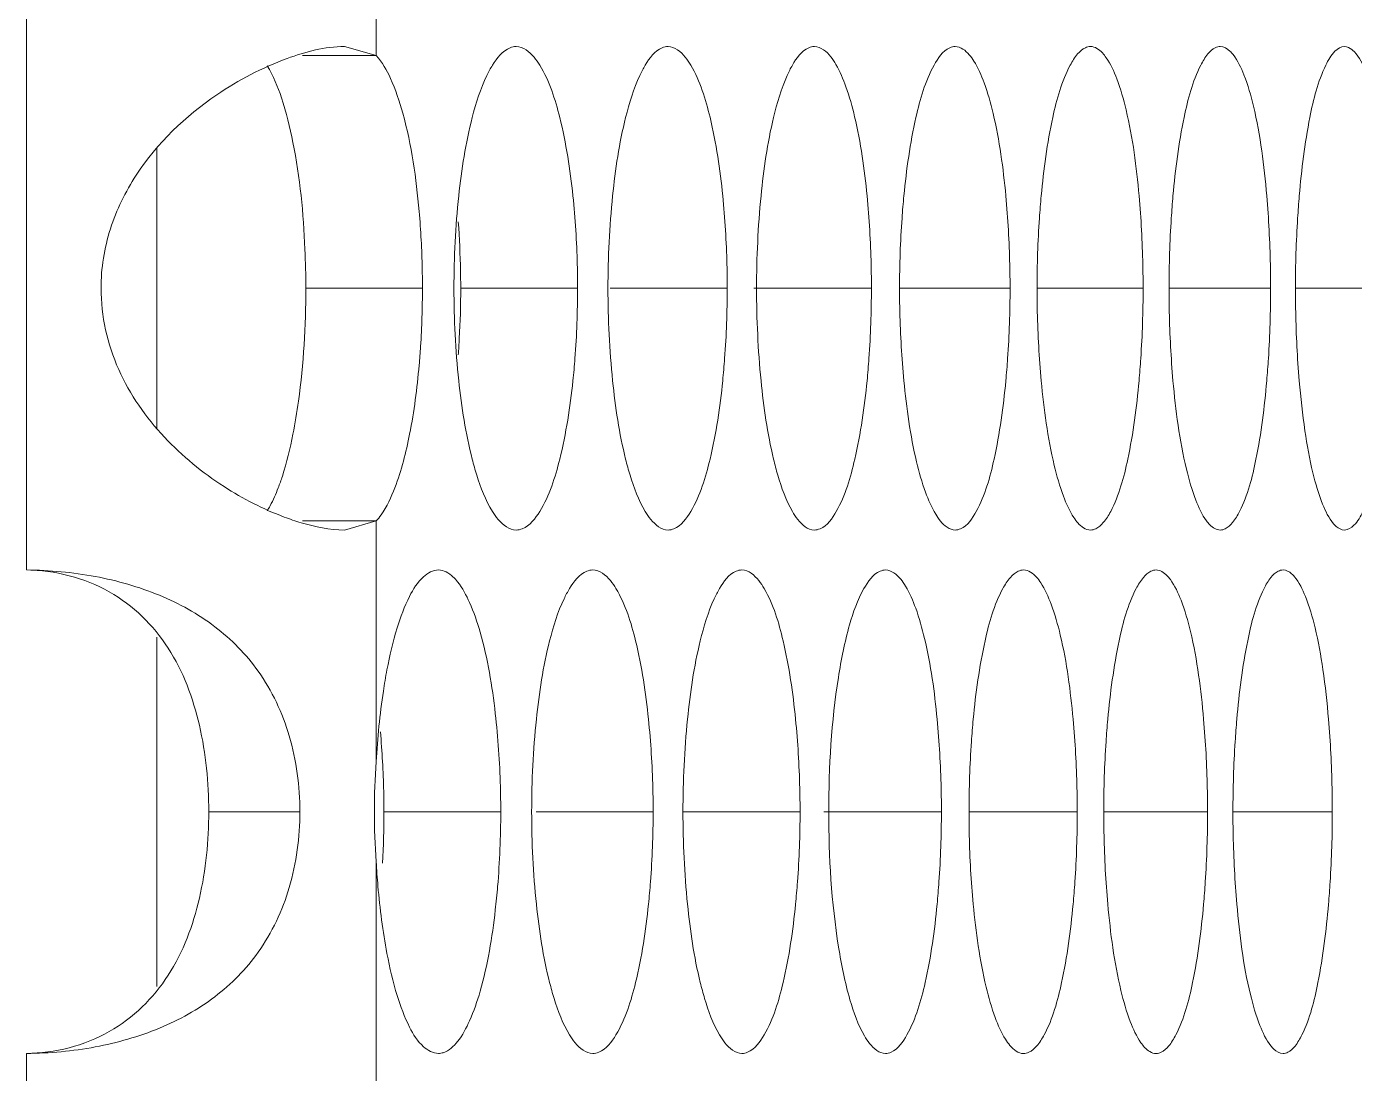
# Model space of a CAD drawing. Header units: millimetres. Extents: x 1177 to 4147, y 93 to 2194.
# Drawn here: x 2891.19 to 2907.68, y 1446.78 to 1459.77 of the extents above; entities that cross this region are included whole.
import ezdxf

# ---------------------------------------------------------------- set-up
doc = ezdxf.new("R2010")
doc.units = ezdxf.units.MM
doc.header["$LTSCALE"] = 0.1
doc.layers.get('0').update_dxf_attribs({"lineweight": 13})
doc.layers.add('标注', color=251, linetype='Continuous', lineweight=9)

msp = doc.modelspace()

# ---------------------------------------------------------------- linework, layer by layer
for p, q in [((2895.532, 1459.412), (2895.532, 1462.399)), ((2891.191, 1453.029), (2891.191, 1460.02)), ((2891.191, 1453.029), (2891.191, 1460.02)), ((2895.532, 1450.651), (2895.532, 1453.637)), ((2895.532, 1446.421), (2895.532, 1449.408)), ((2891.191, 1440.039), (2891.191, 1447.03)), ((2891.191, 1440.039), (2891.191, 1447.03))]:
    msp.add_line(p, q)
at = {"layer": '标注'}
for p, q in [((2895.532, 1459.412), (2895.137, 1459.524)), ((2894.616, 1459.412), (2895.532, 1459.412)), ((2892.81, 1458.263), (2892.81, 1454.786)), ((2894.658, 1456.525), (2896.106, 1456.525)), ((2896.581, 1456.525), (2898.032, 1456.525)), ((2898.435, 1456.525), (2899.89, 1456.525)), ((2900.221, 1456.525), (2901.68, 1456.525)), ((2902.029, 1456.525), (2903.401, 1456.525)), ((2903.736, 1456.525), (2905.053, 1456.525)), ((2905.375, 1456.525), (2906.636, 1456.525)), ((2906.944, 1456.525), (2908.15, 1456.525)), ((2894.616, 1453.637), (2895.532, 1453.637)), ((2895.137, 1453.525), (2895.532, 1453.637)), ((2892.81, 1452.197), (2892.81, 1447.862)), ((2893.453, 1450.029), (2894.584, 1450.029)), ((2895.628, 1450.029), (2897.078, 1450.029)), ((2897.516, 1450.029), (2898.97, 1450.029)), ((2899.337, 1450.029), (2900.794, 1450.029)), ((2901.089, 1450.029), (2902.549, 1450.029)), ((2902.892, 1450.029), (2904.235, 1450.029)), ((2904.564, 1450.029), (2905.853, 1450.029)), ((2906.168, 1450.029), (2907.402, 1450.029))]:
    msp.add_line(p, q, dxfattribs=at)
for centre, radius, start, end in [((2904.136, 1450.022), 8.627, 175.8208, 179.9495), ((2904.136, 1450.037), 8.627, 180.0505, 184.1792), ((2884.338, 1450.029), 11.29, 356.7614, 0.0035)]:
    msp.add_arc(centre, radius, start, end, dxfattribs=at)
for points, knots in [([(2895.137, 1459.524), (2894.895, 1459.524), (2894.332, 1459.374), (2893.824, 1459.11), (2893.553, 1458.926)], [0, 0, 0, 0, 0.425121, 1, 1, 1, 1]), ([(2897.27, 1459.525), (2897.244, 1459.525), (2897.116, 1459.495), (2897.03, 1459.38), (2896.976, 1459.293)], [0, 0, 0, 0, 0.199148, 1, 1, 1, 1]), ([(2897.563, 1459.293), (2897.541, 1459.328), (2897.472, 1459.43), (2897.356, 1459.525), (2897.27, 1459.525)], [0, 0, 0, 0, 0.321082, 1, 1, 1, 1]), ([(2899.155, 1459.525), (2899.131, 1459.525), (2899.005, 1459.495), (2898.923, 1459.379), (2898.871, 1459.293)], [0, 0, 0, 0, 0.196477, 1, 1, 1, 1]), ([(2899.437, 1459.293), (2899.417, 1459.328), (2899.351, 1459.429), (2899.239, 1459.525), (2899.155, 1459.525)], [0, 0, 0, 0, 0.324295, 1, 1, 1, 1]), ([(2900.972, 1459.525), (2900.948, 1459.525), (2900.825, 1459.494), (2900.748, 1459.379), (2900.699, 1459.293)], [0, 0, 0, 0, 0.193636, 1, 1, 1, 1]), ([(2901.239, 1459.301), (2901.22, 1459.335), (2901.158, 1459.431), (2901.052, 1459.525), (2900.972, 1459.525)], [0, 0, 0, 0, 0.326204, 1, 1, 1, 1]), ([(2902.72, 1459.525), (2902.698, 1459.525), (2902.577, 1459.493), (2902.505, 1459.378), (2902.458, 1459.293)], [0, 0, 0, 0, 0.190615, 1, 1, 1, 1]), ([(2902.951, 1459.345), (2902.934, 1459.372), (2902.879, 1459.451), (2902.788, 1459.525), (2902.72, 1459.525)], [0, 0, 0, 0, 0.321102, 1, 1, 1, 1]), ([(2904.4, 1459.525), (2904.378, 1459.525), (2904.315, 1459.508), (2904.225, 1459.425), (2904.174, 1459.342), (2904.148, 1459.293)], [0, 0, 0, 0, 0.185665, 0.530478, 1, 1, 1, 1]), ([(2904.595, 1459.386), (2904.58, 1459.407), (2904.532, 1459.47), (2904.456, 1459.525), (2904.4, 1459.525)], [0, 0, 0, 0, 0.314447, 1, 1, 1, 1]), ([(2906.011, 1459.525), (2905.99, 1459.525), (2905.928, 1459.508), (2905.843, 1459.424), (2905.794, 1459.342), (2905.769, 1459.293)], [0, 0, 0, 0, 0.182292, 0.52599, 1, 1, 1, 1]), ([(2906.17, 1459.424), (2906.158, 1459.439), (2906.117, 1459.487), (2906.055, 1459.525), (2906.011, 1459.525)], [0, 0, 0, 0, 0.305886, 1, 1, 1, 1]), ([(2907.553, 1459.525), (2907.509, 1459.525), (2907.404, 1459.454), (2907.351, 1459.355), (2907.321, 1459.293)], [0, 0, 0, 0, 0.389659, 1, 1, 1, 1]), ([(2907.677, 1459.458), (2907.667, 1459.468), (2907.633, 1459.501), (2907.586, 1459.525), (2907.553, 1459.525)], [0, 0, 0, 0, 0.295107, 1, 1, 1, 1]), ([(2908.104, 1457.672), (2908.087, 1457.883), (2908.045, 1458.272), (2907.954, 1458.793), (2907.84, 1459.181), (2907.739, 1459.391), (2907.677, 1459.458)], [0, 0, 0, 0, 0.343252, 0.632232, 0.852748, 1, 1, 1, 1]), ([(2894.499, 1458.335), (2894.462, 1458.522), (2894.382, 1458.848), (2894.255, 1459.162), (2894.179, 1459.285)], [0, 0, 0, 0, 0.568754, 1, 1, 1, 1]), ([(2896.065, 1457.479), (2896.029, 1457.889), (2895.951, 1458.453), (2895.738, 1459.094), (2895.608, 1459.331), (2895.532, 1459.412)], [0, 0, 0, 0, 0.608781, 0.835781, 1, 1, 1, 1]), ([(2896.976, 1459.293), (2896.95, 1459.252), (2896.841, 1459.047), (2896.77, 1458.824), (2896.724, 1458.645)], [0, 0, 0, 0, 0.20579, 1, 1, 1, 1]), ([(2897.974, 1457.672), (2897.94, 1457.999), (2897.855, 1458.552), (2897.683, 1459.096), (2897.563, 1459.293)], [0, 0, 0, 0, 0.587706, 1, 1, 1, 1]), ([(2898.871, 1459.293), (2898.847, 1459.252), (2898.741, 1459.047), (2898.673, 1458.823), (2898.629, 1458.645)], [0, 0, 0, 0, 0.205098, 1, 1, 1, 1]), ([(2899.834, 1457.672), (2899.801, 1457.999), (2899.719, 1458.551), (2899.555, 1459.095), (2899.437, 1459.293)], [0, 0, 0, 0, 0.588565, 1, 1, 1, 1]), ([(2900.699, 1459.293), (2900.675, 1459.252), (2900.573, 1459.046), (2900.508, 1458.823), (2900.465, 1458.645)], [0, 0, 0, 0, 0.204414, 1, 1, 1, 1]), ([(2901.626, 1457.672), (2901.594, 1458.002), (2901.531, 1458.46), (2901.38, 1459.001), (2901.29, 1459.214), (2901.239, 1459.301)], [0, 0, 0, 0, 0.590197, 0.820528, 1, 1, 1, 1]), ([(2902.458, 1459.293), (2902.347, 1459.093), (2902.192, 1458.549), (2902.115, 1457.999), (2902.083, 1457.672)], [0, 0, 0, 0, 0.410076, 1, 1, 1, 1]), ([(2903.349, 1457.672), (2903.316, 1458.016), (2903.254, 1458.491), (2903.098, 1459.046), (2903.004, 1459.26), (2902.951, 1459.345)], [0, 0, 0, 0, 0.598831, 0.827178, 1, 1, 1, 1]), ([(2904.148, 1459.293), (2904.041, 1459.092), (2903.893, 1458.548), (2903.818, 1457.999), (2903.788, 1457.672)], [0, 0, 0, 0, 0.409275, 1, 1, 1, 1]), ([(2905.003, 1457.672), (2904.971, 1458.03), (2904.909, 1458.523), (2904.747, 1459.092), (2904.651, 1459.306), (2904.595, 1459.386)], [0, 0, 0, 0, 0.608586, 0.834685, 1, 1, 1, 1]), ([(2905.769, 1459.293), (2905.666, 1459.091), (2905.525, 1458.547), (2905.453, 1457.999), (2905.424, 1457.672)], [0, 0, 0, 0, 0.408497, 1, 1, 1, 1]), ([(2906.588, 1457.672), (2906.556, 1458.046), (2906.495, 1458.556), (2906.328, 1459.137), (2906.229, 1459.349), (2906.17, 1459.424)], [0, 0, 0, 0, 0.619614, 0.843153, 1, 1, 1, 1]), ([(2907.321, 1459.293), (2907.222, 1459.09), (2907.088, 1458.546), (2907.019, 1457.998), (2906.992, 1457.672)], [0, 0, 0, 0, 0.407744, 1, 1, 1, 1]), ([(2893.553, 1458.926), (2893.164, 1458.662), (2892.628, 1458.148), (2892.197, 1457.273), (2892.116, 1456.773), (2892.116, 1456.525)], [0, 0, 0, 0, 0.48685, 0.742674, 1, 1, 1, 1]), ([(2896.724, 1458.645), (2896.642, 1458.326), (2896.533, 1457.62), (2896.497, 1456.908), (2896.497, 1456.525)], [0, 0, 0, 0, 0.462348, 1, 1, 1, 1]), ([(2898.629, 1458.645), (2898.549, 1458.326), (2898.445, 1457.619), (2898.409, 1456.908), (2898.409, 1456.525)], [0, 0, 0, 0, 0.462125, 1, 1, 1, 1]), ([(2900.465, 1458.645), (2900.388, 1458.326), (2900.288, 1457.619), (2900.254, 1456.907), (2900.254, 1456.525)], [0, 0, 0, 0, 0.461908, 1, 1, 1, 1]), ([(2894.658, 1456.525), (2894.658, 1456.686), (2894.644, 1457.292), (2894.586, 1457.899), (2894.499, 1458.335)], [0, 0, 0, 0, 0.265985, 1, 1, 1, 1]), ([(2898.032, 1456.525), (2898.032, 1456.623), (2898.027, 1457.006), (2898.004, 1457.388), (2897.974, 1457.672)], [0, 0, 0, 0, 0.255763, 1, 1, 1, 1]), ([(2899.89, 1456.525), (2899.89, 1456.623), (2899.885, 1457.006), (2899.863, 1457.388), (2899.834, 1457.672)], [0, 0, 0, 0, 0.25579, 1, 1, 1, 1]), ([(2901.68, 1456.525), (2901.68, 1456.623), (2901.675, 1457.006), (2901.653, 1457.388), (2901.626, 1457.672)], [0, 0, 0, 0, 0.255815, 1, 1, 1, 1]), ([(2902.083, 1457.672), (2902.074, 1457.58), (2902.043, 1457.198), (2902.029, 1456.815), (2902.029, 1456.525)], [0, 0, 0, 0, 0.242084, 1, 1, 1, 1]), ([(2903.401, 1456.525), (2903.401, 1456.623), (2903.396, 1457.005), (2903.375, 1457.388), (2903.349, 1457.672)], [0, 0, 0, 0, 0.25584, 1, 1, 1, 1]), ([(2903.788, 1457.672), (2903.78, 1457.58), (2903.749, 1457.198), (2903.736, 1456.815), (2903.736, 1456.525)], [0, 0, 0, 0, 0.242044, 1, 1, 1, 1]), ([(2905.053, 1456.525), (2905.053, 1456.623), (2905.048, 1457.005), (2905.028, 1457.388), (2905.003, 1457.672)], [0, 0, 0, 0, 0.255864, 1, 1, 1, 1]), ([(2905.424, 1457.672), (2905.416, 1457.58), (2905.387, 1457.198), (2905.375, 1456.815), (2905.375, 1456.525)], [0, 0, 0, 0, 0.242005, 1, 1, 1, 1]), ([(2906.636, 1456.525), (2906.636, 1456.623), (2906.632, 1457.005), (2906.612, 1457.388), (2906.588, 1457.672)], [0, 0, 0, 0, 0.255886, 1, 1, 1, 1]), ([(2906.992, 1457.672), (2906.984, 1457.58), (2906.956, 1457.198), (2906.944, 1456.815), (2906.944, 1456.525)], [0, 0, 0, 0, 0.241968, 1, 1, 1, 1]), ([(2896.106, 1456.525), (2896.106, 1456.605), (2896.103, 1456.924), (2896.086, 1457.242), (2896.065, 1457.479)], [0, 0, 0, 0, 0.253876, 1, 1, 1, 1]), ([(2896.581, 1456.525), (2896.581, 1456.594), (2896.578, 1456.87), (2896.566, 1457.146), (2896.551, 1457.351)], [0, 0, 0, 0, 0.252958, 1, 1, 1, 1]), ([(2892.116, 1456.525), (2892.116, 1456.181), (2892.273, 1455.491), (2892.859, 1454.658), (2893.591, 1454.059), (2894.129, 1453.784), (2894.391, 1453.686)], [0, 0, 0, 0, 0.268228, 0.532568, 0.782157, 1, 1, 1, 1]), ([(2894.499, 1454.714), (2894.526, 1454.85), (2894.623, 1455.449), (2894.658, 1456.057), (2894.658, 1456.525)], [0, 0, 0, 0, 0.228138, 1, 1, 1, 1]), ([(2896.065, 1455.571), (2896.072, 1455.648), (2896.096, 1455.966), (2896.106, 1456.284), (2896.106, 1456.525)], [0, 0, 0, 0, 0.244708, 1, 1, 1, 1]), ([(2896.497, 1456.525), (2896.497, 1456.142), (2896.533, 1455.43), (2896.642, 1454.723), (2896.724, 1454.404)], [0, 0, 0, 0, 0.537652, 1, 1, 1, 1]), ([(2896.551, 1455.698), (2896.556, 1455.766), (2896.573, 1456.041), (2896.581, 1456.317), (2896.581, 1456.525)], [0, 0, 0, 0, 0.246013, 1, 1, 1, 1]), ([(2897.974, 1455.377), (2897.984, 1455.47), (2898.018, 1455.851), (2898.032, 1456.234), (2898.032, 1456.525)], [0, 0, 0, 0, 0.24218, 1, 1, 1, 1]), ([(2898.409, 1456.525), (2898.409, 1456.142), (2898.445, 1455.43), (2898.549, 1454.723), (2898.629, 1454.404)], [0, 0, 0, 0, 0.537875, 1, 1, 1, 1]), ([(2899.834, 1455.377), (2899.843, 1455.47), (2899.876, 1455.851), (2899.89, 1456.234), (2899.89, 1456.525)], [0, 0, 0, 0, 0.242136, 1, 1, 1, 1]), ([(2900.254, 1456.525), (2900.254, 1456.142), (2900.288, 1455.43), (2900.388, 1454.724), (2900.465, 1454.404)], [0, 0, 0, 0, 0.538092, 1, 1, 1, 1]), ([(2901.626, 1455.377), (2901.635, 1455.47), (2901.666, 1455.851), (2901.68, 1456.234), (2901.68, 1456.525)], [0, 0, 0, 0, 0.242094, 1, 1, 1, 1]), ([(2902.029, 1456.525), (2902.029, 1456.427), (2902.034, 1456.044), (2902.056, 1455.661), (2902.083, 1455.377)], [0, 0, 0, 0, 0.25582, 1, 1, 1, 1]), ([(2903.349, 1455.377), (2903.357, 1455.47), (2903.388, 1455.851), (2903.401, 1456.234), (2903.401, 1456.525)], [0, 0, 0, 0, 0.242053, 1, 1, 1, 1]), ([(2903.736, 1456.525), (2903.736, 1456.427), (2903.741, 1456.044), (2903.762, 1455.661), (2903.788, 1455.377)], [0, 0, 0, 0, 0.255845, 1, 1, 1, 1]), ([(2905.003, 1455.377), (2905.011, 1455.47), (2905.04, 1455.851), (2905.053, 1456.234), (2905.053, 1456.525)], [0, 0, 0, 0, 0.242014, 1, 1, 1, 1]), ([(2905.375, 1456.525), (2905.375, 1456.427), (2905.379, 1456.044), (2905.399, 1455.661), (2905.424, 1455.377)], [0, 0, 0, 0, 0.255868, 1, 1, 1, 1]), ([(2906.588, 1455.377), (2906.596, 1455.47), (2906.624, 1455.851), (2906.636, 1456.234), (2906.636, 1456.525)], [0, 0, 0, 0, 0.241977, 1, 1, 1, 1]), ([(2906.944, 1456.525), (2906.944, 1456.427), (2906.948, 1456.044), (2906.967, 1455.661), (2906.992, 1455.377)], [0, 0, 0, 0, 0.255891, 1, 1, 1, 1]), ([(2895.763, 1454.049), (2895.846, 1454.264), (2895.973, 1454.769), (2896.04, 1455.284), (2896.065, 1455.571)], [0, 0, 0, 0, 0.444382, 1, 1, 1, 1]), ([(2897.563, 1453.756), (2897.683, 1453.953), (2897.855, 1454.498), (2897.94, 1455.05), (2897.974, 1455.377)], [0, 0, 0, 0, 0.412294, 1, 1, 1, 1]), ([(2899.437, 1453.756), (2899.555, 1453.954), (2899.719, 1454.499), (2899.801, 1455.05), (2899.834, 1455.377)], [0, 0, 0, 0, 0.411435, 1, 1, 1, 1]), ([(2901.244, 1453.756), (2901.357, 1453.955), (2901.515, 1454.5), (2901.594, 1455.05), (2901.626, 1455.377)], [0, 0, 0, 0, 0.410597, 1, 1, 1, 1]), ([(2902.083, 1455.377), (2902.116, 1455.039), (2902.179, 1454.571), (2902.334, 1454.021), (2902.426, 1453.807), (2902.478, 1453.722)], [0, 0, 0, 0, 0.595352, 0.824536, 1, 1, 1, 1]), ([(2902.982, 1453.756), (2903.091, 1453.956), (2903.243, 1454.501), (2903.318, 1455.051), (2903.349, 1455.377)], [0, 0, 0, 0, 0.409781, 1, 1, 1, 1]), ([(2903.788, 1455.377), (2903.821, 1455.025), (2903.884, 1454.539), (2904.044, 1453.975), (2904.139, 1453.761), (2904.194, 1453.679)], [0, 0, 0, 0, 0.604767, 0.831791, 1, 1, 1, 1]), ([(2904.651, 1453.756), (2904.756, 1453.957), (2904.901, 1454.502), (2904.974, 1455.051), (2905.003, 1455.377)], [0, 0, 0, 0, 0.408988, 1, 1, 1, 1]), ([(2905.424, 1455.377), (2905.457, 1455.009), (2905.52, 1454.506), (2905.685, 1453.929), (2905.783, 1453.716), (2905.84, 1453.639)], [0, 0, 0, 0, 0.615423, 0.839991, 1, 1, 1, 1]), ([(2906.251, 1453.756), (2906.353, 1453.958), (2906.491, 1454.503), (2906.56, 1455.051), (2906.588, 1455.377)], [0, 0, 0, 0, 0.408219, 1, 1, 1, 1]), ([(2906.992, 1455.377), (2907.009, 1455.17), (2907.051, 1454.787), (2907.143, 1454.272), (2907.257, 1453.884), (2907.357, 1453.673), (2907.417, 1453.603)], [0, 0, 0, 0, 0.339935, 0.62764, 0.849308, 1, 1, 1, 1]), ([(2894.315, 1454.048), (2894.334, 1454.096), (2894.41, 1454.313), (2894.464, 1454.538), (2894.499, 1454.714)], [0, 0, 0, 0, 0.222237, 1, 1, 1, 1]), ([(2896.724, 1454.404), (2896.741, 1454.338), (2896.805, 1454.115), (2896.889, 1453.895), (2896.976, 1453.756)], [0, 0, 0, 0, 0.294324, 1, 1, 1, 1]), ([(2898.629, 1454.404), (2898.645, 1454.338), (2898.707, 1454.116), (2898.788, 1453.896), (2898.871, 1453.756)], [0, 0, 0, 0, 0.294922, 1, 1, 1, 1]), ([(2900.465, 1454.404), (2900.481, 1454.338), (2900.54, 1454.116), (2900.618, 1453.897), (2900.699, 1453.756)], [0, 0, 0, 0, 0.29551, 1, 1, 1, 1]), ([(2894.179, 1453.764), (2894.192, 1453.784), (2894.244, 1453.875), (2894.286, 1453.972), (2894.315, 1454.048)], [0, 0, 0, 0, 0.224904, 1, 1, 1, 1]), ([(2895.532, 1453.637), (2895.554, 1453.661), (2895.652, 1453.786), (2895.718, 1453.932), (2895.763, 1454.049)], [0, 0, 0, 0, 0.205277, 1, 1, 1, 1]), ([(2894.391, 1453.686), (2894.459, 1453.66), (2894.701, 1453.579), (2894.955, 1453.525), (2895.137, 1453.525)], [0, 0, 0, 0, 0.288359, 1, 1, 1, 1]), ([(2896.976, 1453.756), (2896.997, 1453.722), (2897.067, 1453.619), (2897.184, 1453.525), (2897.27, 1453.525)], [0, 0, 0, 0, 0.321073, 1, 1, 1, 1]), ([(2897.27, 1453.525), (2897.295, 1453.525), (2897.424, 1453.554), (2897.509, 1453.669), (2897.563, 1453.756)], [0, 0, 0, 0, 0.199481, 1, 1, 1, 1]), ([(2898.871, 1453.756), (2898.892, 1453.722), (2898.959, 1453.621), (2899.071, 1453.525), (2899.155, 1453.525)], [0, 0, 0, 0, 0.324264, 1, 1, 1, 1]), ([(2899.155, 1453.525), (2899.18, 1453.525), (2899.306, 1453.554), (2899.386, 1453.67), (2899.437, 1453.756)], [0, 0, 0, 0, 0.196798, 1, 1, 1, 1]), ([(2900.699, 1453.756), (2900.719, 1453.722), (2900.782, 1453.622), (2900.89, 1453.525), (2900.972, 1453.525)], [0, 0, 0, 0, 0.327612, 1, 1, 1, 1]), ([(2900.972, 1453.525), (2900.996, 1453.525), (2901.119, 1453.555), (2901.195, 1453.671), (2901.244, 1453.756)], [0, 0, 0, 0, 0.193945, 1, 1, 1, 1]), ([(2902.478, 1453.722), (2902.496, 1453.692), (2902.553, 1453.606), (2902.649, 1453.525), (2902.72, 1453.525)], [0, 0, 0, 0, 0.324647, 1, 1, 1, 1]), ([(2902.72, 1453.525), (2902.743, 1453.525), (2902.864, 1453.556), (2902.935, 1453.671), (2902.982, 1453.756)], [0, 0, 0, 0, 0.190909, 1, 1, 1, 1]), ([(2904.194, 1453.679), (2904.209, 1453.656), (2904.259, 1453.586), (2904.34, 1453.525), (2904.4, 1453.525)], [0, 0, 0, 0, 0.318608, 1, 1, 1, 1]), ([(2904.4, 1453.525), (2904.422, 1453.525), (2904.485, 1453.541), (2904.574, 1453.625), (2904.625, 1453.707), (2904.651, 1453.756)], [0, 0, 0, 0, 0.185919, 0.530524, 1, 1, 1, 1]), ([(2906.011, 1453.525), (2906.032, 1453.525), (2906.093, 1453.542), (2906.178, 1453.626), (2906.226, 1453.707), (2906.251, 1453.756)], [0, 0, 0, 0, 0.18253, 0.526009, 1, 1, 1, 1]), ([(2907.553, 1453.525), (2907.596, 1453.525), (2907.701, 1453.595), (2907.752, 1453.695), (2907.782, 1453.756)], [0, 0, 0, 0, 0.389686, 1, 1, 1, 1]), ([(2905.84, 1453.639), (2905.853, 1453.622), (2905.896, 1453.569), (2905.963, 1453.525), (2906.011, 1453.525)], [0, 0, 0, 0, 0.310747, 1, 1, 1, 1]), ([(2907.417, 1453.603), (2907.428, 1453.591), (2907.464, 1453.553), (2907.516, 1453.525), (2907.553, 1453.525)], [0, 0, 0, 0, 0.300688, 1, 1, 1, 1]), ([(2894.067, 1451.773), (2893.918, 1451.982), (2893.546, 1452.36), (2892.84, 1452.749), (2892.04, 1452.975), (2891.477, 1453.027), (2891.191, 1453.029)], [0, 0, 0, 0, 0.237278, 0.48061, 0.736199, 1, 1, 1, 1]), ([(2893.453, 1450.029), (2893.453, 1450.389), (2893.385, 1451.095), (2893.02, 1452.092), (2892.252, 1452.849), (2891.545, 1453.025), (2891.191, 1453.029)], [0, 0, 0, 0, 0.257867, 0.504597, 0.746083, 1, 1, 1, 1]), ([(2896.304, 1453.029), (2896.237, 1453.029), (2896.078, 1452.935), (2895.918, 1452.67), (2895.77, 1452.277), (2895.699, 1451.965), (2895.666, 1451.789)], [0, 0, 0, 0, 0.138263, 0.343336, 0.632179, 1, 1, 1, 1]), ([(2896.542, 1452.881), (2896.525, 1452.904), (2896.463, 1452.975), (2896.37, 1453.029), (2896.304, 1453.029)], [0, 0, 0, 0, 0.303752, 1, 1, 1, 1]), ([(2898.221, 1453.029), (2898.196, 1453.029), (2898.069, 1453), (2897.985, 1452.885), (2897.932, 1452.798)], [0, 0, 0, 0, 0.197833, 1, 1, 1, 1]), ([(2898.509, 1452.798), (2898.488, 1452.832), (2898.42, 1452.934), (2898.306, 1453.029), (2898.221, 1453.029)], [0, 0, 0, 0, 0.322669, 1, 1, 1, 1]), ([(2900.072, 1453.029), (2900.048, 1453.029), (2899.923, 1452.999), (2899.844, 1452.884), (2899.794, 1452.798)], [0, 0, 0, 0, 0.195078, 1, 1, 1, 1]), ([(2900.349, 1452.798), (2900.329, 1452.832), (2900.265, 1452.933), (2900.155, 1453.029), (2900.072, 1453.029)], [0, 0, 0, 0, 0.32596, 1, 1, 1, 1]), ([(2901.855, 1453.029), (2901.832, 1453.029), (2901.71, 1452.998), (2901.635, 1452.883), (2901.587, 1452.798)], [0, 0, 0, 0, 0.192149, 1, 1, 1, 1]), ([(2902.104, 1452.828), (2902.086, 1452.858), (2902.027, 1452.946), (2901.928, 1453.029), (2901.855, 1453.029)], [0, 0, 0, 0, 0.323826, 1, 1, 1, 1]), ([(2903.569, 1453.029), (2903.546, 1453.029), (2903.482, 1453.013), (2903.39, 1452.93), (2903.338, 1452.847), (2903.311, 1452.798)], [0, 0, 0, 0, 0.187277, 0.53264, 1, 1, 1, 1]), ([(2903.782, 1452.87), (2903.766, 1452.894), (2903.714, 1452.966), (2903.63, 1453.029), (2903.569, 1453.029)], [0, 0, 0, 0, 0.31799, 1, 1, 1, 1]), ([(2905.214, 1453.029), (2905.192, 1453.029), (2905.13, 1453.013), (2905.042, 1452.929), (2904.993, 1452.847), (2904.967, 1452.798)], [0, 0, 0, 0, 0.184004, 0.528262, 1, 1, 1, 1]), ([(2905.391, 1452.91), (2905.378, 1452.928), (2905.333, 1452.984), (2905.264, 1453.029), (2905.214, 1453.029)], [0, 0, 0, 0, 0.310426, 1, 1, 1, 1]), ([(2906.79, 1453.029), (2906.77, 1453.029), (2906.709, 1453.012), (2906.625, 1452.928), (2906.578, 1452.847), (2906.554, 1452.798)], [0, 0, 0, 0, 0.180528, 0.523661, 1, 1, 1, 1]), ([(2906.932, 1452.946), (2906.921, 1452.959), (2906.883, 1452.999), (2906.829, 1453.029), (2906.79, 1453.029)], [0, 0, 0, 0, 0.300787, 1, 1, 1, 1]), ([(2897.011, 1451.248), (2896.972, 1451.588), (2896.897, 1452.058), (2896.712, 1452.599), (2896.604, 1452.804), (2896.542, 1452.881)], [0, 0, 0, 0, 0.599408, 0.827175, 1, 1, 1, 1]), ([(2904.184, 1451.177), (2904.152, 1451.528), (2904.09, 1452.012), (2903.931, 1452.574), (2903.836, 1452.788), (2903.782, 1452.87)], [0, 0, 0, 0, 0.603559, 0.830818, 1, 1, 1, 1]), ([(2905.804, 1451.177), (2905.772, 1451.543), (2905.71, 1452.044), (2905.546, 1452.62), (2905.448, 1452.833), (2905.391, 1452.91)], [0, 0, 0, 0, 0.613931, 0.838792, 1, 1, 1, 1]), ([(2907.355, 1451.177), (2907.337, 1451.383), (2907.296, 1451.764), (2907.205, 1452.276), (2907.092, 1452.664), (2906.992, 1452.875), (2906.932, 1452.946)], [0, 0, 0, 0, 0.338668, 0.625811, 0.847843, 1, 1, 1, 1]), ([(2897.932, 1452.798), (2897.907, 1452.757), (2897.799, 1452.552), (2897.73, 1452.328), (2897.685, 1452.15)], [0, 0, 0, 0, 0.205443, 1, 1, 1, 1]), ([(2898.912, 1451.177), (2898.879, 1451.504), (2898.796, 1452.056), (2898.628, 1452.6), (2898.509, 1452.798)], [0, 0, 0, 0, 0.588138, 1, 1, 1, 1]), ([(2899.794, 1452.798), (2899.77, 1452.757), (2899.665, 1452.551), (2899.599, 1452.328), (2899.555, 1452.15)], [0, 0, 0, 0, 0.204755, 1, 1, 1, 1]), ([(2900.738, 1451.177), (2900.706, 1451.504), (2900.626, 1452.055), (2900.464, 1452.599), (2900.349, 1452.798)], [0, 0, 0, 0, 0.588987, 1, 1, 1, 1]), ([(2901.587, 1452.798), (2901.507, 1452.657), (2901.379, 1452.291), (2901.196, 1451.369), (2901.15, 1450.586), (2901.15, 1450.029)], [0, 0, 0, 0, 0.171591, 0.407652, 1, 1, 1, 1]), ([(2902.496, 1451.177), (2902.464, 1451.513), (2902.401, 1451.98), (2902.247, 1452.528), (2902.156, 1452.742), (2902.104, 1452.828)], [0, 0, 0, 0, 0.594383, 0.823753, 1, 1, 1, 1]), ([(2903.311, 1452.798), (2903.202, 1452.598), (2903.051, 1452.053), (2902.975, 1451.504), (2902.944, 1451.177)], [0, 0, 0, 0, 0.409673, 1, 1, 1, 1]), ([(2904.967, 1452.798), (2904.862, 1452.597), (2904.717, 1452.052), (2904.644, 1451.503), (2904.615, 1451.177)], [0, 0, 0, 0, 0.408883, 1, 1, 1, 1]), ([(2906.554, 1452.798), (2906.453, 1452.596), (2906.315, 1452.051), (2906.245, 1451.503), (2906.217, 1451.177)], [0, 0, 0, 0, 0.408118, 1, 1, 1, 1]), ([(2897.685, 1452.15), (2897.604, 1451.831), (2897.497, 1451.124), (2897.462, 1450.412), (2897.462, 1450.029)], [0, 0, 0, 0, 0.462235, 1, 1, 1, 1]), ([(2899.555, 1452.15), (2899.477, 1451.831), (2899.375, 1451.124), (2899.34, 1450.412), (2899.34, 1450.029)], [0, 0, 0, 0, 0.462016, 1, 1, 1, 1]), ([(2894.584, 1450.029), (2894.584, 1450.346), (2894.504, 1450.963), (2894.239, 1451.531), (2894.067, 1451.773)], [0, 0, 0, 0, 0.515812, 1, 1, 1, 1]), ([(2895.666, 1451.789), (2895.649, 1451.701), (2895.585, 1451.325), (2895.548, 1450.943), (2895.532, 1450.651)], [0, 0, 0, 0, 0.233018, 1, 1, 1, 1]), ([(2897.078, 1450.029), (2897.078, 1450.134), (2897.072, 1450.541), (2897.045, 1450.948), (2897.011, 1451.248)], [0, 0, 0, 0, 0.256515, 1, 1, 1, 1]), ([(2898.97, 1450.029), (2898.97, 1450.127), (2898.965, 1450.51), (2898.942, 1450.893), (2898.912, 1451.177)], [0, 0, 0, 0, 0.255777, 1, 1, 1, 1]), ([(2900.794, 1450.029), (2900.794, 1450.127), (2900.789, 1450.51), (2900.766, 1450.893), (2900.738, 1451.177)], [0, 0, 0, 0, 0.255803, 1, 1, 1, 1]), ([(2902.549, 1450.029), (2902.549, 1450.127), (2902.544, 1450.51), (2902.523, 1450.893), (2902.496, 1451.177)], [0, 0, 0, 0, 0.255828, 1, 1, 1, 1]), ([(2902.944, 1451.177), (2902.936, 1451.084), (2902.905, 1450.703), (2902.892, 1450.32), (2902.892, 1450.029)], [0, 0, 0, 0, 0.242063, 1, 1, 1, 1]), ([(2904.235, 1450.029), (2904.235, 1450.127), (2904.231, 1450.51), (2904.21, 1450.893), (2904.184, 1451.177)], [0, 0, 0, 0, 0.255852, 1, 1, 1, 1]), ([(2904.615, 1451.177), (2904.606, 1451.084), (2904.577, 1450.703), (2904.564, 1450.32), (2904.564, 1450.029)], [0, 0, 0, 0, 0.242024, 1, 1, 1, 1]), ([(2905.853, 1450.029), (2905.853, 1450.127), (2905.849, 1450.51), (2905.829, 1450.893), (2905.804, 1451.177)], [0, 0, 0, 0, 0.255875, 1, 1, 1, 1]), ([(2906.217, 1451.177), (2906.209, 1451.084), (2906.18, 1450.703), (2906.168, 1450.32), (2906.168, 1450.029)], [0, 0, 0, 0, 0.241986, 1, 1, 1, 1]), ([(2907.402, 1450.029), (2907.402, 1450.127), (2907.398, 1450.51), (2907.379, 1450.893), (2907.355, 1451.177)], [0, 0, 0, 0, 0.255897, 1, 1, 1, 1]), ([(2895.628, 1450.029), (2895.628, 1450.114), (2895.624, 1450.445), (2895.606, 1450.775), (2895.584, 1451.021)], [0, 0, 0, 0, 0.254236, 1, 1, 1, 1]), ([(2891.191, 1447.03), (2891.545, 1447.034), (2892.252, 1447.21), (2893.02, 1447.967), (2893.385, 1448.964), (2893.453, 1449.67), (2893.453, 1450.029)], [0, 0, 0, 0, 0.253917, 0.495403, 0.742133, 1, 1, 1, 1]), ([(2894.067, 1448.286), (2894.239, 1448.528), (2894.504, 1449.096), (2894.584, 1449.713), (2894.584, 1450.029)], [0, 0, 0, 0, 0.484188, 1, 1, 1, 1]), ([(2897.011, 1448.811), (2897.022, 1448.908), (2897.061, 1449.313), (2897.078, 1449.721), (2897.078, 1450.029)], [0, 0, 0, 0, 0.241125, 1, 1, 1, 1]), ([(2897.462, 1450.029), (2897.462, 1449.647), (2897.497, 1448.935), (2897.604, 1448.228), (2897.685, 1447.909)], [0, 0, 0, 0, 0.537765, 1, 1, 1, 1]), ([(2898.912, 1448.882), (2898.922, 1448.974), (2898.956, 1449.356), (2898.97, 1449.739), (2898.97, 1450.029)], [0, 0, 0, 0, 0.242158, 1, 1, 1, 1]), ([(2899.34, 1450.029), (2899.34, 1449.647), (2899.375, 1448.935), (2899.477, 1448.228), (2899.555, 1447.909)], [0, 0, 0, 0, 0.537984, 1, 1, 1, 1]), ([(2900.738, 1448.882), (2900.747, 1448.974), (2900.78, 1449.356), (2900.794, 1449.739), (2900.794, 1450.029)], [0, 0, 0, 0, 0.242115, 1, 1, 1, 1]), ([(2901.15, 1450.029), (2901.15, 1449.468), (2901.197, 1448.679), (2901.383, 1447.753), (2901.513, 1447.387), (2901.594, 1447.248)], [0, 0, 0, 0, 0.594289, 0.829953, 1, 1, 1, 1]), ([(2902.496, 1448.882), (2902.504, 1448.974), (2902.536, 1449.356), (2902.549, 1449.739), (2902.549, 1450.029)], [0, 0, 0, 0, 0.242073, 1, 1, 1, 1]), ([(2902.892, 1450.029), (2902.892, 1449.932), (2902.896, 1449.549), (2902.917, 1449.166), (2902.944, 1448.882)], [0, 0, 0, 0, 0.255833, 1, 1, 1, 1]), ([(2904.184, 1448.882), (2904.193, 1448.974), (2904.223, 1449.356), (2904.235, 1449.739), (2904.235, 1450.029)], [0, 0, 0, 0, 0.242033, 1, 1, 1, 1]), ([(2904.564, 1450.029), (2904.564, 1449.932), (2904.569, 1449.549), (2904.589, 1449.166), (2904.615, 1448.882)], [0, 0, 0, 0, 0.255857, 1, 1, 1, 1]), ([(2905.804, 1448.882), (2905.812, 1448.974), (2905.841, 1449.356), (2905.853, 1449.739), (2905.853, 1450.029)], [0, 0, 0, 0, 0.241995, 1, 1, 1, 1]), ([(2906.168, 1450.029), (2906.168, 1449.932), (2906.172, 1449.549), (2906.192, 1449.166), (2906.217, 1448.882)], [0, 0, 0, 0, 0.25588, 1, 1, 1, 1]), ([(2907.355, 1448.882), (2907.363, 1448.974), (2907.39, 1449.356), (2907.402, 1449.739), (2907.402, 1450.029)], [0, 0, 0, 0, 0.241958, 1, 1, 1, 1]), ([(2895.532, 1449.408), (2895.538, 1449.307), (2895.565, 1448.926), (2895.613, 1448.546), (2895.666, 1448.27)], [0, 0, 0, 0, 0.264818, 1, 1, 1, 1]), ([(2896.542, 1447.178), (2896.604, 1447.255), (2896.712, 1447.46), (2896.897, 1448.001), (2896.972, 1448.471), (2897.011, 1448.811)], [0, 0, 0, 0, 0.172825, 0.400592, 1, 1, 1, 1]), ([(2898.509, 1447.261), (2898.628, 1447.459), (2898.796, 1448.003), (2898.879, 1448.555), (2898.912, 1448.882)], [0, 0, 0, 0, 0.411862, 1, 1, 1, 1]), ([(2900.349, 1447.261), (2900.464, 1447.46), (2900.626, 1448.004), (2900.706, 1448.555), (2900.738, 1448.882)], [0, 0, 0, 0, 0.411013, 1, 1, 1, 1]), ([(2902.121, 1447.261), (2902.233, 1447.461), (2902.388, 1448.005), (2902.465, 1448.555), (2902.496, 1448.882)], [0, 0, 0, 0, 0.410186, 1, 1, 1, 1]), ([(2902.944, 1448.882), (2902.977, 1448.537), (2903.04, 1448.06), (2903.198, 1447.503), (2903.291, 1447.289), (2903.344, 1447.205)], [0, 0, 0, 0, 0.599914, 0.828052, 1, 1, 1, 1]), ([(2903.825, 1447.261), (2903.932, 1447.462), (2904.08, 1448.006), (2904.154, 1448.555), (2904.184, 1448.882)], [0, 0, 0, 0, 0.409381, 1, 1, 1, 1]), ([(2904.615, 1448.882), (2904.647, 1448.522), (2904.71, 1448.027), (2904.873, 1447.457), (2904.97, 1447.243), (2905.026, 1447.163)], [0, 0, 0, 0, 0.60993, 0.835766, 1, 1, 1, 1]), ([(2905.46, 1447.261), (2905.563, 1447.463), (2905.705, 1448.007), (2905.775, 1448.556), (2905.804, 1448.882)], [0, 0, 0, 0, 0.4086, 1, 1, 1, 1]), ([(2906.217, 1448.882), (2906.249, 1448.506), (2906.312, 1447.994), (2906.48, 1447.411), (2906.579, 1447.199), (2906.638, 1447.125)], [0, 0, 0, 0, 0.621267, 0.84448, 1, 1, 1, 1]), ([(2907.025, 1447.261), (2907.125, 1447.464), (2907.26, 1448.008), (2907.327, 1448.556), (2907.355, 1448.882)], [0, 0, 0, 0, 0.407843, 1, 1, 1, 1]), ([(2891.191, 1447.03), (2891.477, 1447.032), (2892.04, 1447.084), (2892.84, 1447.31), (2893.546, 1447.699), (2893.918, 1448.077), (2894.067, 1448.286)], [0, 0, 0, 0, 0.263801, 0.51939, 0.762722, 1, 1, 1, 1]), ([(2895.666, 1448.27), (2895.699, 1448.094), (2895.77, 1447.782), (2895.918, 1447.389), (2896.078, 1447.123), (2896.237, 1447.03), (2896.304, 1447.03)], [0, 0, 0, 0, 0.367821, 0.656664, 0.861737, 1, 1, 1, 1]), ([(2897.685, 1447.909), (2897.702, 1447.843), (2897.764, 1447.62), (2897.847, 1447.401), (2897.932, 1447.261)], [0, 0, 0, 0, 0.294624, 1, 1, 1, 1]), ([(2899.555, 1447.909), (2899.572, 1447.843), (2899.632, 1447.621), (2899.711, 1447.401), (2899.794, 1447.261)], [0, 0, 0, 0, 0.295217, 1, 1, 1, 1]), ([(2897.932, 1447.261), (2897.953, 1447.227), (2898.022, 1447.125), (2898.136, 1447.029), (2898.221, 1447.029)], [0, 0, 0, 0, 0.32265, 1, 1, 1, 1]), ([(2898.221, 1447.029), (2898.246, 1447.029), (2898.373, 1447.059), (2898.456, 1447.174), (2898.509, 1447.261)], [0, 0, 0, 0, 0.19816, 1, 1, 1, 1]), ([(2899.794, 1447.261), (2899.814, 1447.227), (2899.879, 1447.126), (2899.989, 1447.029), (2900.072, 1447.029)], [0, 0, 0, 0, 0.325919, 1, 1, 1, 1]), ([(2900.072, 1447.029), (2900.096, 1447.029), (2900.221, 1447.06), (2900.299, 1447.175), (2900.349, 1447.261)], [0, 0, 0, 0, 0.195393, 1, 1, 1, 1]), ([(2901.855, 1447.029), (2901.878, 1447.029), (2902, 1447.06), (2902.074, 1447.176), (2902.121, 1447.261)], [0, 0, 0, 0, 0.19245, 1, 1, 1, 1]), ([(2903.569, 1447.029), (2903.591, 1447.029), (2903.655, 1447.046), (2903.747, 1447.129), (2903.798, 1447.212), (2903.825, 1447.261)], [0, 0, 0, 0, 0.187539, 0.532699, 1, 1, 1, 1]), ([(2905.214, 1447.029), (2905.236, 1447.029), (2905.298, 1447.046), (2905.385, 1447.13), (2905.434, 1447.212), (2905.46, 1447.261)], [0, 0, 0, 0, 0.18425, 0.528295, 1, 1, 1, 1]), ([(2906.79, 1447.029), (2906.811, 1447.029), (2906.871, 1447.047), (2906.954, 1447.131), (2907.001, 1447.212), (2907.025, 1447.261)], [0, 0, 0, 0, 0.180756, 0.523667, 1, 1, 1, 1]), ([(2896.304, 1447.03), (2896.325, 1447.03), (2896.421, 1447.046), (2896.496, 1447.119), (2896.542, 1447.178)], [0, 0, 0, 0, 0.213946, 1, 1, 1, 1]), ([(2901.594, 1447.248), (2901.613, 1447.216), (2901.674, 1447.121), (2901.777, 1447.029), (2901.855, 1447.029)], [0, 0, 0, 0, 0.327099, 1, 1, 1, 1]), ([(2903.344, 1447.205), (2903.361, 1447.178), (2903.415, 1447.101), (2903.503, 1447.029), (2903.569, 1447.029)], [0, 0, 0, 0, 0.321831, 1, 1, 1, 1]), ([(2905.026, 1447.163), (2905.04, 1447.143), (2905.087, 1447.082), (2905.16, 1447.029), (2905.214, 1447.029)], [0, 0, 0, 0, 0.31493, 1, 1, 1, 1]), ([(2906.638, 1447.125), (2906.649, 1447.111), (2906.689, 1447.065), (2906.748, 1447.029), (2906.79, 1447.029)], [0, 0, 0, 0, 0.306013, 1, 1, 1, 1])]:
    msp.add_open_spline(points, degree=3, knots=knots, dxfattribs=at)

doc.saveas('drawing.dxf')
